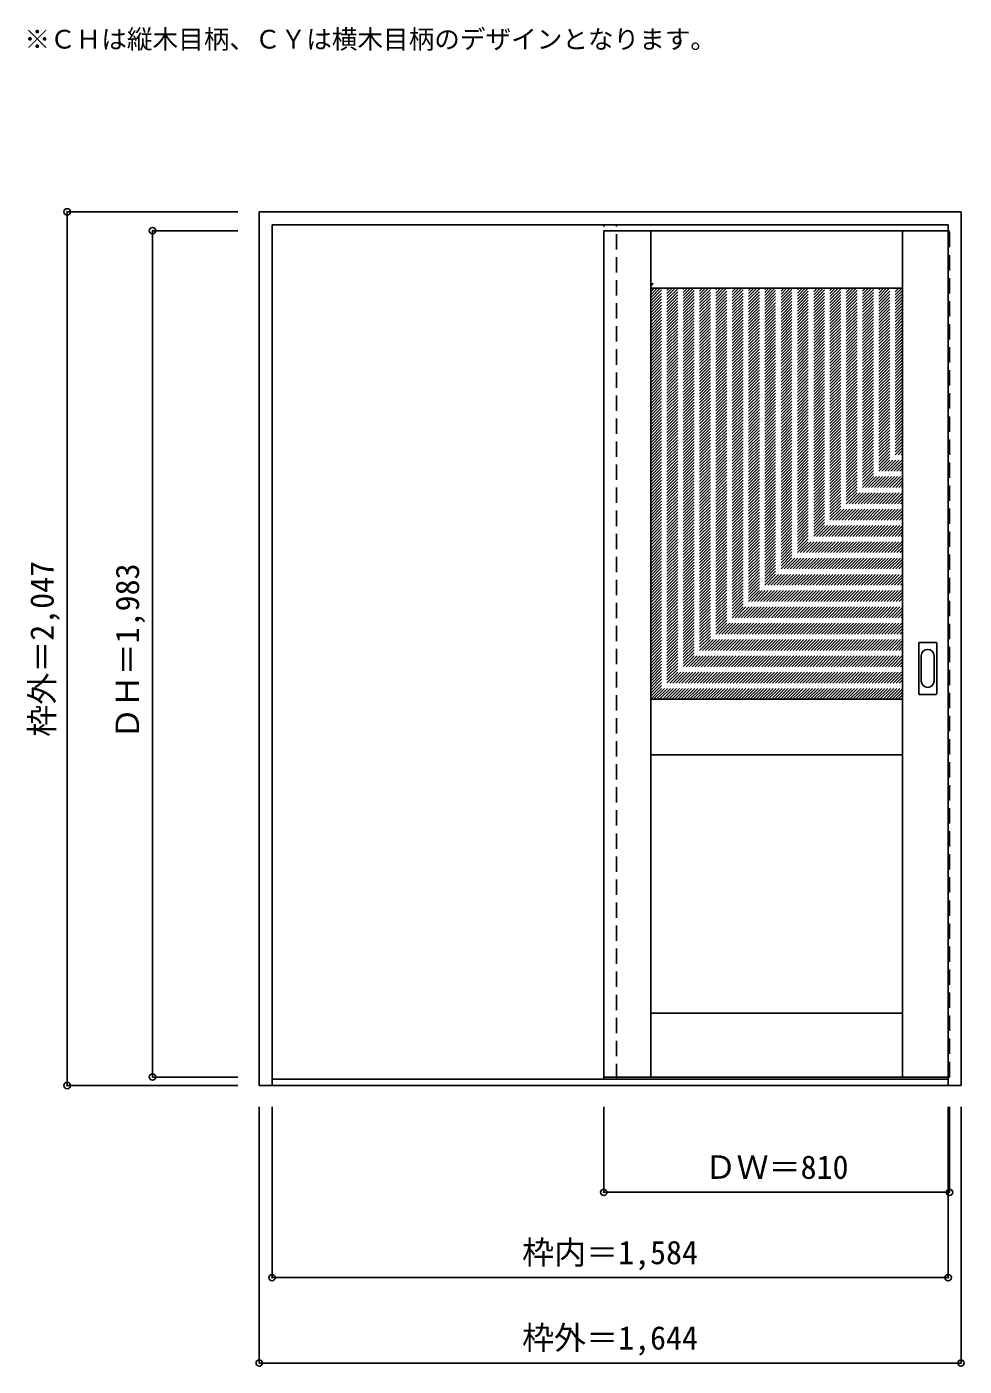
# Model space of a CAD drawing. Units: millimetres, scale not verified. Extents: x -1675 to 521, y -1879 to 1259.
import ezdxf
from ezdxf.enums import TextEntityAlignment as Align

# ---------------------------------------------------------------- set-up
doc = ezdxf.new("R2010")
doc.units = ezdxf.units.MM
doc.header["$LTSCALE"] = 30
doc.header["$PDMODE"] = 32
doc.header["$PDSIZE"] = 15
doc.linetypes.add('DASHED1', pattern=[1.8, 1.2, -0.6])
for name, color, linetype in [('0-0', 4, 'DASHED1'), ('0-1_寸法', 7, 'Continuous'), ('0-2_文字', 7, 'Continuous')]:
    doc.layers.add(name, color=color, linetype=linetype)
doc.styles.add('ＭＳ ゴシック', font='')
doc.styles.get('ＭＳ ゴシック').set_extended_font_data('MS Gothic')

msp = doc.modelspace()

# ---------------------------------------------------------------- linework, layer by layer
at = {"layer": '0-0', "color": 3, "linetype": 'Continuous'}
for p, q in [((-1130.33, -1221.41), (-1130.33, 825.59)), ((-1130.33, 825.59), (513.67, 825.59)), ((513.67, -1221.41), (513.67, 825.59)), ((-1100.33, -1221.41), (-1100.33, 795.59)), ((-1100.33, 795.59), (483.67, 795.59)), ((483.67, -1221.41), (483.67, 795.59)), ((-323.33, 781.59), (-323.33, -1201.41)), ((483.67, 781.59), (-323.33, 781.59)), ((-213.33, -1201.41), (-213.33, 781.59)), ((376.67, -1201.41), (376.67, 781.59)), ((-213.33, 646.59), (376.67, 646.59)), ((414.67, -303.41), (414.67, -184.41)), ((416.17, -182.91), (455.17, -182.91)), ((456.67, -303.41), (456.67, -184.41)), ((455.17, -304.91), (416.17, -304.91)), ((376.67, -316.41), (-213.33, -316.41)), ((376.67, -446.41), (-213.33, -446.41)), ((-213.33, -1051.41), (376.67, -1051.41)), ((-1130.33, -1221.41), (513.67, -1221.41)), ((-1100.33, -1206.41), (483.67, -1206.41)), ((483.67, -1201.41), (-323.33, -1201.41))]:
    msp.add_line(p, q, dxfattribs=at)
at = {"layer": '0-0'}
for p, q in [((-323.33, -1206.41), (-323.33, 795.59)), ((-293.33, -1206.41), (-293.33, 795.59)), ((-323.33, 781.59), (-323.33, 777.59)), ((483.67, 781.59), (486.67, 781.59)), ((-213.33, 652.51), (-207.25, 658.59)), ((-213.33, 58.54), (374.72, 646.59)), ((-213.33, 65.61), (367.65, 646.59)), ((-213.33, 72.68), (360.58, 646.59)), ((-213.33, 79.75), (353.51, 646.59)), ((-213.33, 86.82), (346.44, 646.59)), ((-213.33, 93.89), (339.37, 646.59)), ((-213.33, 100.96), (332.3, 646.59)), ((-213.33, 108.03), (325.23, 646.59)), ((-213.33, 115.11), (318.16, 646.59)), ((-213.33, 122.18), (311.08, 646.59)), ((-213.33, 129.25), (304.01, 646.59)), ((-213.33, 136.32), (296.94, 646.59)), ((-213.33, 143.39), (289.87, 646.59)), ((-213.33, 150.46), (282.8, 646.59)), ((-213.33, 157.53), (275.73, 646.59)), ((-213.33, 164.6), (268.66, 646.59)), ((-213.33, 171.67), (261.59, 646.59)), ((-213.33, 178.75), (254.52, 646.59)), ((-213.33, 185.82), (247.45, 646.59)), ((-213.33, 192.89), (240.37, 646.59)), ((-213.33, 199.96), (233.3, 646.59)), ((-213.33, 207.03), (226.23, 646.59)), ((-213.33, 214.1), (219.16, 646.59)), ((-213.33, 221.17), (212.09, 646.59)), ((-213.33, 228.24), (205.02, 646.59)), ((-213.33, 235.31), (197.95, 646.59)), ((-213.33, 242.38), (190.88, 646.59)), ((-213.33, 249.46), (183.81, 646.59)), ((-213.33, 256.53), (176.73, 646.59)), ((-213.33, 263.6), (169.66, 646.59)), ((-213.33, 270.67), (162.59, 646.59)), ((-213.33, 277.74), (155.52, 646.59)), ((-213.33, 284.81), (148.45, 646.59)), ((-213.33, 291.88), (141.38, 646.59)), ((-213.33, 298.95), (134.31, 646.59)), ((-213.33, 306.02), (127.24, 646.59)), ((-213.33, 313.1), (120.17, 646.59)), ((-213.33, 320.17), (113.09, 646.59)), ((-213.33, 327.24), (106.02, 646.59)), ((-213.33, 334.31), (98.95, 646.59)), ((-213.33, 341.38), (91.88, 646.59)), ((-213.33, 348.45), (84.81, 646.59)), ((-213.33, 355.52), (77.74, 646.59)), ((-213.33, 362.59), (70.67, 646.59)), ((-213.33, 369.66), (63.6, 646.59)), ((-213.33, 376.74), (56.53, 646.59)), ((-213.33, 383.81), (49.46, 646.59)), ((-213.33, 390.88), (42.38, 646.59)), ((-213.33, 397.95), (35.31, 646.59)), ((-213.33, 405.02), (28.24, 646.59)), ((-213.33, 412.09), (21.17, 646.59)), ((-213.33, 419.16), (14.1, 646.59)), ((-213.33, 426.23), (7.03, 646.59)), ((-213.33, 433.3), (-0.04, 646.59)), ((-213.33, 440.37), (-7.11, 646.59)), ((-213.33, 447.45), (-14.18, 646.59)), ((-213.33, 454.52), (-21.26, 646.59)), ((-213.33, 461.59), (-28.33, 646.59)), ((-213.33, 468.66), (-35.4, 646.59)), ((-213.33, 475.73), (-42.47, 646.59)), ((-213.33, 482.8), (-49.54, 646.59)), ((-213.33, 489.87), (-56.61, 646.59)), ((-213.33, 496.94), (-63.68, 646.59)), ((-213.33, 504.01), (-70.75, 646.59)), ((-213.33, 511.09), (-77.82, 646.59)), ((-213.33, 518.16), (-84.9, 646.59)), ((-213.33, 525.23), (-91.97, 646.59)), ((-213.33, 532.3), (-99.04, 646.59)), ((-213.33, 539.37), (-106.11, 646.59)), ((-213.33, 546.44), (-113.18, 646.59)), ((-213.33, 553.51), (-120.25, 646.59)), ((-213.33, 560.58), (-127.32, 646.59)), ((-213.33, 567.65), (-134.39, 646.59)), ((-213.33, 574.72), (-141.46, 646.59)), ((-213.33, 581.8), (-148.53, 646.59)), ((-213.33, 588.87), (-155.61, 646.59)), ((-213.33, 595.94), (-162.68, 646.59)), ((-213.33, 603.01), (-169.75, 646.59)), ((-213.33, 610.08), (-176.82, 646.59)), ((-213.33, 617.15), (-183.89, 646.59)), ((-213.33, 624.22), (-190.96, 646.59)), ((-213.33, 631.29), (-198.03, 646.59)), ((-213.33, 638.36), (-205.1, 646.59)), ((-213.33, 645.44), (-212.17, 646.59)), ((-213.33, 51.47), (376.67, 641.47)), ((-213.33, 44.39), (376.67, 634.39)), ((-213.33, 37.32), (376.67, 627.32)), ((-213.33, 30.25), (376.67, 620.25)), ((-213.33, 23.18), (376.67, 613.18)), ((-213.33, 16.11), (376.67, 606.11)), ((-213.33, 9.04), (376.67, 599.04)), ((-213.33, 1.97), (376.67, 591.97)), ((-213.33, -5.1), (376.67, 584.9)), ((-213.33, -12.17), (376.67, 577.83)), ((-213.33, -19.24), (376.67, 570.76)), ((-213.33, -26.32), (376.67, 563.68)), ((-213.33, -33.39), (376.67, 556.61)), ((-213.33, -40.46), (376.67, 549.54)), ((-213.33, -47.53), (376.67, 542.47)), ((-213.33, -54.6), (376.67, 535.4)), ((-213.33, -61.67), (376.67, 528.33)), ((-213.33, -68.74), (376.67, 521.26)), ((-213.33, -75.81), (376.67, 514.19)), ((-213.33, -82.88), (376.67, 507.12)), ((-213.33, -89.96), (376.67, 500.04)), ((-213.33, -97.03), (376.67, 492.97)), ((-213.33, -104.1), (376.67, 485.9)), ((-213.33, -111.17), (376.67, 478.83)), ((-213.33, -118.24), (376.67, 471.76)), ((-213.33, -125.31), (376.67, 464.69)), ((-213.33, -132.38), (376.67, 457.62)), ((-213.33, -139.45), (376.67, 450.55)), ((-213.33, -146.52), (376.67, 443.48)), ((-213.33, -153.6), (376.67, 436.4)), ((-213.33, -160.67), (376.67, 429.33)), ((-213.33, -167.74), (376.67, 422.26)), ((-213.33, -174.81), (376.67, 415.19)), ((-213.33, -181.88), (376.67, 408.12)), ((-213.33, -188.95), (376.67, 401.05)), ((-213.33, -196.02), (376.67, 393.98)), ((-213.33, -203.09), (376.67, 386.91)), ((-213.33, -210.16), (376.67, 379.84)), ((-213.33, -217.23), (376.67, 372.77)), ((-213.33, -224.31), (376.67, 365.69)), ((-213.33, -231.38), (376.67, 358.62)), ((-213.33, -238.45), (376.67, 351.55)), ((-213.33, -245.52), (376.67, 344.48)), ((-213.33, -252.59), (376.67, 337.41)), ((-213.33, -259.66), (376.67, 330.34)), ((-213.33, -266.73), (376.67, 323.27)), ((-213.33, -273.8), (376.67, 316.2)), ((-213.33, -280.87), (376.67, 309.13)), ((-213.33, -287.95), (376.67, 302.05)), ((-213.33, -295.02), (376.67, 294.98)), ((-213.33, -302.09), (376.67, 287.91)), ((-213.33, -309.16), (376.67, 280.84)), ((-213.33, -316.23), (376.67, 273.77)), ((-206.44, -316.41), (376.67, 266.7)), ((-199.37, -316.41), (376.67, 259.63)), ((-192.3, -316.41), (376.67, 252.56)), ((-185.22, -316.41), (376.67, 245.49)), ((-178.15, -316.41), (376.67, 238.42)), ((-171.08, -316.41), (376.67, 231.34)), ((-164.01, -316.41), (376.67, 224.27)), ((-156.94, -316.41), (376.67, 217.2)), ((-149.87, -316.41), (376.67, 210.13)), ((-142.8, -316.41), (376.67, 203.06)), ((-135.73, -316.41), (376.67, 195.99)), ((-128.66, -316.41), (376.67, 188.92)), ((-121.59, -316.41), (376.67, 181.85)), ((-114.51, -316.41), (376.67, 174.78)), ((-107.44, -316.41), (376.67, 167.7)), ((-100.37, -316.41), (376.67, 160.63)), ((-93.3, -316.41), (376.67, 153.56)), ((-86.23, -316.41), (376.67, 146.49)), ((-79.16, -316.41), (376.67, 139.42)), ((-72.09, -316.41), (376.67, 132.35)), ((-65.02, -316.41), (376.67, 125.28)), ((-57.95, -316.41), (376.67, 118.21)), ((-50.87, -316.41), (376.67, 111.14)), ((-43.8, -316.41), (376.67, 104.06)), ((-36.73, -316.41), (376.67, 96.99)), ((-29.66, -316.41), (376.67, 89.92)), ((-22.59, -316.41), (376.67, 82.85)), ((-15.52, -316.41), (376.67, 75.78)), ((-8.45, -316.41), (376.67, 68.71)), ((-1.38, -316.41), (376.67, 61.64)), ((5.69, -316.41), (376.67, 54.57)), ((12.77, -316.41), (376.67, 47.5)), ((19.84, -316.41), (376.67, 40.43)), ((26.91, -316.41), (376.67, 33.35)), ((33.98, -316.41), (376.67, 26.28)), ((41.05, -316.41), (376.67, 19.21)), ((48.12, -316.41), (376.67, 12.14)), ((55.19, -316.41), (376.67, 5.07)), ((62.26, -316.41), (376.67, -2)), ((69.33, -316.41), (376.67, -9.07)), ((76.4, -316.41), (376.67, -16.14)), ((83.48, -316.41), (376.67, -23.21)), ((90.55, -316.41), (376.67, -30.29)), ((97.62, -316.41), (376.67, -37.36)), ((104.69, -316.41), (376.67, -44.43)), ((111.76, -316.41), (376.67, -51.5)), ((118.83, -316.41), (376.67, -58.57)), ((125.9, -316.41), (376.67, -65.64)), ((132.97, -316.41), (376.67, -72.71)), ((140.04, -316.41), (376.67, -79.78)), ((147.12, -316.41), (376.67, -86.85)), ((154.19, -316.41), (376.67, -93.93)), ((161.26, -316.41), (376.67, -101)), ((168.33, -316.41), (376.67, -108.07)), ((175.4, -316.41), (376.67, -115.14)), ((182.47, -316.41), (376.67, -122.21)), ((189.54, -316.41), (376.67, -129.28)), ((196.61, -316.41), (376.67, -136.35)), ((203.68, -316.41), (376.67, -143.42)), ((210.75, -316.41), (376.67, -150.49)), ((217.83, -316.41), (376.67, -157.56)), ((224.9, -316.41), (376.67, -164.64)), ((231.97, -316.41), (376.67, -171.71)), ((239.04, -316.41), (376.67, -178.78)), ((246.11, -316.41), (376.67, -185.85)), ((253.18, -316.41), (376.67, -192.92)), ((260.25, -316.41), (376.67, -199.99)), ((267.32, -316.41), (376.67, -207.06)), ((274.39, -316.41), (376.67, -214.13)), ((281.47, -316.41), (376.67, -221.2)), ((288.54, -316.41), (376.67, -228.28)), ((295.61, -316.41), (376.67, -235.35)), ((302.68, -316.41), (376.67, -242.42)), ((309.75, -316.41), (376.67, -249.49)), ((316.82, -316.41), (376.67, -256.56)), ((323.89, -316.41), (376.67, -263.63)), ((330.96, -316.41), (376.67, -270.7)), ((338.03, -316.41), (376.67, -277.77)), ((345.11, -316.41), (376.67, -284.84)), ((352.18, -316.41), (376.67, -291.92)), ((359.25, -316.41), (376.67, -298.99)), ((366.32, -316.41), (376.67, -306.06)), ((373.39, -316.41), (376.67, -313.13))]:
    msp.add_line(p, q, dxfattribs=at)
at = {"layer": '0-0', "color": 7, "linetype": 'Continuous'}
for p, q in [((420.67, -273.51), (420.67, -214.31)), ((450.67, -214.31), (450.67, -273.51))]:
    msp.add_line(p, q, dxfattribs=at)
at = {"layer": '0-0'}
msp.add_lwpolyline([(483.67, -1201.41), (486.67, -1201.41), (486.67, 781.59)], dxfattribs=at)
at = {"layer": '0-0', "color": 3, "linetype": 'Continuous'}
for centre, start, end in [((416.17, -184.41), 90, 180), ((455.17, -184.41), 0, 90), ((416.17, -303.41), 180, 270), ((455.17, -303.41), 270, 0)]:
    msp.add_arc(centre, 1.5, start, end, dxfattribs=at)
at = {"layer": '0-0', "color": 7, "linetype": 'Continuous'}
for centre, start, end in [((435.67, -214.31), 0, 180), ((435.67, -273.51), 180, 0)]:
    msp.add_arc(centre, 15, start, end, dxfattribs=at)
at = {"layer": '0-1_寸法', "color": 4}
for p, q in [((-1580.33, 825.59), (-1580.33, -1221.41)), ((-1580.33, 825.59), (-1180.33, 825.59)), ((-1380.33, 781.59), (-1380.33, -1201.41)), ((-1380.33, 781.59), (-1180.33, 781.59)), ((-1580.33, -1221.41), (-1180.33, -1221.41)), ((-1380.33, -1201.41), (-1180.33, -1201.41)), ((-323.33, -1471.41), (-323.33, -1271.41)), ((483.67, -1671.41), (483.67, -1271.41)), ((486.67, -1471.41), (486.67, -1271.41)), ((513.67, -1871.41), (513.67, -1271.41)), ((486.67, -1471.41), (-323.33, -1471.41))]:
    msp.add_line(p, q, dxfattribs=at)
for points in [[(513.67, -1871.41), (-1130.33, -1871.41), (-1130.33, -1271.41)], [(483.67, -1671.41), (-1100.33, -1671.41), (-1100.33, -1271.41)]]:
    msp.add_lwpolyline(points, dxfattribs=at)
at = {"layer": '0-1_寸法'}
for p in [(-1580.33, 825.59), (-1380.33, 781.59), (-1580.33, -1221.41), (-1380.33, -1201.41), (-323.33, -1471.41), (486.67, -1471.41), (-1100.33, -1671.41), (483.67, -1671.41), (-1130.33, -1871.41), (513.67, -1871.41)]:
    msp.add_point(p, dxfattribs=at)

# ---------------------------------------------------------------- texts
at = {"layer": '0-1_寸法', "style": 'ＭＳ ゴシック'}
for s, p in [('枠外＝2,047', (-1595.33, -404.16)), ('ＤＨ＝1,983', (-1395.33, -410.16))]:
    msp.add_text(s, height=54.99, rotation=90, dxfattribs=at).set_placement(p, align=Align.BOTTOM_LEFT)
for s, p in [('ＤＷ＝810', (-87.08, -1456.41)), ('枠内＝1,584', (-514.58, -1656.41)), ('枠外＝1,644', (-514.58, -1856.41))]:
    msp.add_text(s, height=54.99, dxfattribs=at).set_placement(p, align=Align.BOTTOM_LEFT)
at = {"layer": '0-2_文字', "style": 'ＭＳ ゴシック'}
msp.add_text('※ＣＨは縦木目柄、ＣＹは横木目柄のデザインとなります。', height=43.99, dxfattribs=at).set_placement((-1680.33, 1194.96), align=Align.BOTTOM_LEFT)

doc.saveas('drawing.dxf')
